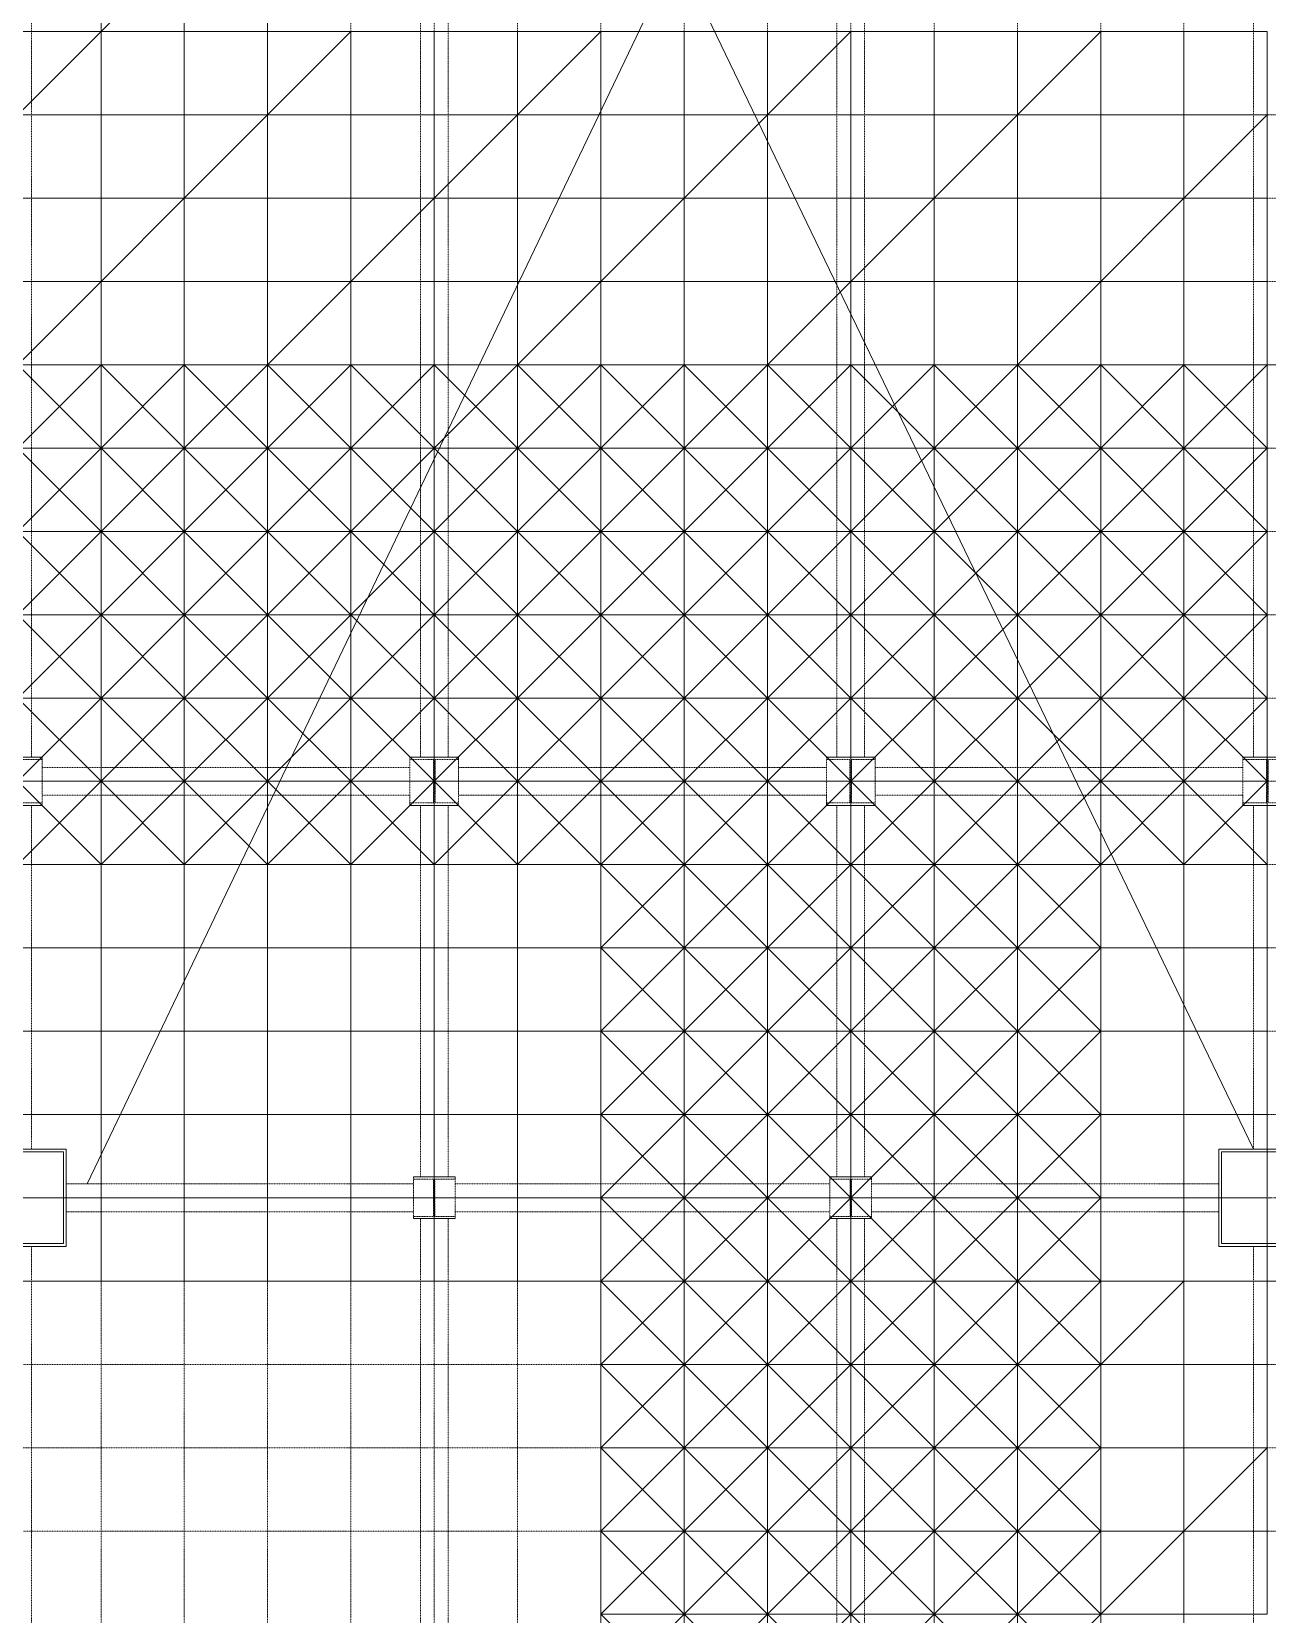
# Model space of a CAD drawing. Extents: x 73996 to 686888, y -9729 to 263202.
# Drawn here: x 400026 to 408926, y 196202 to 207602 of the extents above; entities that cross this region are included whole.
import ezdxf

# ---------------------------------------------------------------- set-up
doc = ezdxf.new("R2010")
doc.units = 0
doc.header["$LTSCALE"] = 20
doc.linetypes.add('Data Center Layout_L20$0$CENTER', pattern=[2, 1.25, -0.25, 0.25, -0.25])
doc.linetypes.add('Data Center Layout_L20$0$DOTK1', pattern=[0.1, 0.05, -0.05])
for name, color, linetype, lineweight in [('Data Center Layout_L20$0$$ALDG', 252, 'Data Center Layout_L20$0$DOTK1', 0), ('Data Center Layout_L20$0$$ALDG-P', 252, 'Continuous', 0), ('Data Center Layout_L20$0$$AREA-RC', 252, 'Continuous', 0), ('Data Center Layout_L20$0$$OOBIKI', 252, 'Data Center Layout_L20$0$DOTK1', 0), ('Data Center Layout_L20$0$ARC', 252, 'Continuous', 0), ('Data Center Layout_L20$0$H-SIN', 252, 'Data Center Layout_L20$0$CENTER', 9), ('Data Center Layout_L20$0$HOJO1', 252, 'Continuous', 0)]:
    doc.layers.add(name, color=color, linetype=linetype, lineweight=lineweight)

# ---------------------------------------------------------------- blocks, each defined once
blk = doc.blocks.new('Data Center Layout_L20$0$BLANK')
blk.add_lwpolyline([(0, 0), (600, 0), (600, 600), (0, 600)], close=True)
blk = doc.blocks.new('Data Center Layout_L20$0$AGV')
for p, q in [((0, 600), (600, 0)), ((600, 600), (0, 0))]:
    blk.add_line(p, q)
blk.add_lwpolyline([(0, 0), (600, 0), (600, 600), (0, 600)], close=True)
blk = doc.blocks.new('Data Center Layout_L20$0$45%-AL-G')
blk.add_line((600, 600), (0, 0))
blk.add_lwpolyline([(0, 0), (600, 0), (600, 600), (0, 600)], close=True)
blk = doc.blocks.new('Data Center Layout_L20$0$A$C80dc7663')
at = {"layer": 'Data Center Layout_L20$0$$ALDG'}
for p, q in [((442540.24, 183095.59), (442540.24, 148995.59)), ((443140.24, 183095.59), (443140.24, 148995.59)), ((443740.24, 183095.59), (443740.24, 148995.59)), ((444340.24, 183095.59), (444340.24, 148995.59)), ((444940.24, 183095.59), (444940.24, 148395.59)), ((445540.24, 183095.59), (445540.24, 148395.59)), ((446140.24, 183095.59), (446140.24, 148395.59)), ((446740.24, 183095.59), (446740.24, 148395.59)), ((447340.24, 183095.59), (447340.24, 148395.59)), ((447940.24, 183095.59), (447940.24, 148395.59)), ((448540.24, 183095.59), (448540.24, 148395.59)), ((449140.24, 183095.59), (449140.24, 148395.59)), ((449740.24, 183095.59), (449740.24, 148395.59)), ((450340.24, 183095.59), (450340.24, 148395.59)), ((531290.24, 173845.59), (334590.24, 173845.59)), ((334590.24, 173245.59), (531290.24, 173245.59)), ((334590.24, 172645.59), (531290.24, 172645.59)), ((334590.24, 172045.59), (531290.24, 172045.59)), ((531290.24, 171445.59), (334590.24, 171445.59)), ((334590.24, 170845.59), (531290.24, 170845.59)), ((531290.24, 170245.59), (334590.24, 170245.59)), ((334590.24, 169645.59), (531290.24, 169645.59)), ((531290.24, 169045.59), (334590.24, 169045.59)), ((334590.24, 168445.59), (531290.24, 168445.59)), ((531290.24, 167845.59), (334590.24, 167845.59)), ((334590.24, 167245.59), (531290.24, 167245.59)), ((531290.24, 166645.59), (334590.24, 166645.59)), ((442290.24, 166045.59), (450590.24, 166045.59)), ((334590.24, 165445.59), (531290.24, 165445.59)), ((531290.24, 164845.59), (334590.24, 164845.59)), ((334590.24, 164245.59), (531290.24, 164245.59)), ((531290.24, 163645.59), (334590.24, 163645.59))]:
    blk.add_line(p, q, dxfattribs=at)
at = {"layer": 'Data Center Layout_L20$0$$ALDG-P'}
blk.add_lwpolyline([(423940.24, 172045.59), (486940.24, 172045.59), (486940.24, 181045.59), (423940.24, 181045.59)], close=True, dxfattribs=at)
blk.add_lwpolyline([(469540.24, 160045.59), (456940.24, 160045.59), (456940.24, 148995.59), (455740.24, 148995.59), (455740.24, 148395.59), (449740.24, 148395.59), (449740.24, 165445.59), (451540.24, 165445.59), (451540.24, 166045.59), (459340.24, 166045.59), (459340.24, 165445.59), (460540.24, 165445.59), (460540.24, 166045.59), (468340.24, 166045.59), (468340.24, 165445.59), (469540.24, 165445.59)], dxfattribs=at)
at = {"layer": 'Data Center Layout_L20$0$$AREA-RC'}
blk.add_lwpolyline([(390940.24, 151045.59), (439540.24, 151045.59), (439540.24, 165445.59), (446140.24, 165445.59), (446140.24, 148345.59), (444890.24, 148345.59), (444890.24, 148945.59), (402990.24, 148945.59), (402990.24, 148395.59), (396590.24, 148395.59), (396590.24, 148345.59), (390890.24, 148345.59), (390890.24, 148995.59), (390940.24, 148995.59)], close=True, dxfattribs=at)
at = {"layer": 'Data Center Layout_L20$0$$OOBIKI'}
for p, q in [((442040.24, 169220.59), (442040.24, 179670.59)), ((444840.24, 169220.59), (444840.24, 179670.59)), ((445040.24, 169220.59), (445040.24, 179670.59)), ((447840.24, 169220.59), (447840.24, 179670.59)), ((448040.24, 169220.59), (448040.24, 179670.59)), ((450840.24, 169220.59), (450840.24, 179670.59)), ((442115.24, 169145.59), (444765.24, 169145.59)), ((445115.24, 169145.59), (447765.24, 169145.59)), ((448115.24, 169145.59), (450765.24, 169145.59)), ((442040.24, 166395.59), (442040.24, 168870.59)), ((442115.24, 168945.59), (444765.24, 168945.59)), ((444840.24, 166195.59), (444840.24, 168870.59)), ((445040.24, 166195.59), (445040.24, 168870.59)), ((445115.24, 168945.59), (447765.24, 168945.59)), ((447840.24, 166195.59), (447840.24, 168870.59)), ((448040.24, 166195.59), (448040.24, 168870.59)), ((448115.24, 168945.59), (450765.24, 168945.59)), ((450840.24, 166395.59), (450840.24, 168870.59)), ((442290.24, 166145.59), (444790.24, 166145.59)), ((445090.24, 166145.59), (447790.24, 166145.59)), ((448090.24, 166145.59), (450590.24, 166145.59)), ((442290.24, 165945.59), (444790.24, 165945.59)), ((444840.24, 160195.59), (444840.24, 165895.59)), ((445040.24, 160195.59), (445040.24, 165895.59)), ((445090.24, 165945.59), (447790.24, 165945.59)), ((447840.24, 160195.59), (447840.24, 165895.59)), ((448040.24, 160195.59), (448040.24, 165895.59)), ((448090.24, 165945.59), (450590.24, 165945.59)), ((442040.24, 160195.59), (442040.24, 165695.59)), ((450840.24, 160195.59), (450840.24, 165695.59))]:
    blk.add_line(p, q, dxfattribs=at)
at = {"layer": 'Data Center Layout_L20$0$$OOBIKI', "linetype": 'Data Center Layout_L20$0$DOTK1'}
for points in [[(441765.24, 169220.59), (442115.24, 169220.59), (442115.24, 169201.59), (441946.24, 169201.59), (441946.24, 168889.59), (442115.24, 168889.59), (442115.24, 168870.59), (441765.24, 168870.59), (441765.24, 168889.59), (441934.24, 168889.59), (441934.24, 169201.59), (441765.24, 169201.59)], [(444765.24, 169220.59), (445115.24, 169220.59), (445115.24, 169201.59), (444946.24, 169201.59), (444946.24, 168889.59), (445115.24, 168889.59), (445115.24, 168870.59), (444765.24, 168870.59), (444765.24, 168889.59), (444934.24, 168889.59), (444934.24, 169201.59), (444765.24, 169201.59)], [(447765.24, 169220.59), (448115.24, 169220.59), (448115.24, 169201.59), (447946.24, 169201.59), (447946.24, 168889.59), (448115.24, 168889.59), (448115.24, 168870.59), (447765.24, 168870.59), (447765.24, 168889.59), (447934.24, 168889.59), (447934.24, 169201.59), (447765.24, 169201.59)], [(450765.24, 169220.59), (451115.24, 169220.59), (451115.24, 169201.59), (450946.24, 169201.59), (450946.24, 168889.59), (451115.24, 168889.59), (451115.24, 168870.59), (450765.24, 168870.59), (450765.24, 168889.59), (450934.24, 168889.59), (450934.24, 169201.59), (450765.24, 169201.59)], [(444790.24, 166195.59), (445090.24, 166195.59), (445090.24, 166180.59), (444945.24, 166180.59), (444945.24, 165910.59), (445090.24, 165910.59), (445090.24, 165895.59), (444790.24, 165895.59), (444790.24, 165910.59), (444935.24, 165910.59), (444935.24, 166180.59), (444790.24, 166180.59)], [(447790.24, 166195.59), (448090.24, 166195.59), (448090.24, 166180.59), (447945.24, 166180.59), (447945.24, 165910.59), (448090.24, 165910.59), (448090.24, 165895.59), (447790.24, 165895.59), (447790.24, 165910.59), (447935.24, 165910.59), (447935.24, 166180.59), (447790.24, 166180.59)]]:
    blk.add_lwpolyline(points, close=True, dxfattribs=at)
at = {"layer": 'Data Center Layout_L20$0$$OOBIKI'}
for points in [[(441765.24, 168870.59), (442115.24, 168870.59), (442115.24, 169220.59), (441765.24, 169220.59)], [(444765.24, 168870.59), (445115.24, 168870.59), (445115.24, 169220.59), (444765.24, 169220.59)], [(447765.24, 168870.59), (448115.24, 168870.59), (448115.24, 169220.59), (447765.24, 169220.59)], [(450765.24, 168870.59), (451115.24, 168870.59), (451115.24, 169220.59), (450765.24, 169220.59)], [(444790.24, 165895.59), (445090.24, 165895.59), (445090.24, 166195.59), (444790.24, 166195.59)], [(447790.24, 165895.59), (448090.24, 165895.59), (448090.24, 166195.59), (447790.24, 166195.59)]]:
    blk.add_lwpolyline(points, close=True, dxfattribs=at)
at = {"layer": 'Data Center Layout_L20$0$ARC'}
for points in [[(441590.24, 165695.59), (441590.24, 166395.59), (442290.24, 166395.59), (442290.24, 165695.59)], [(441610.24, 165715.59), (441610.24, 166375.59), (442270.24, 166375.59), (442270.24, 165715.59)], [(450590.24, 165695.59), (450590.24, 166395.59), (451290.24, 166395.59), (451290.24, 165695.59)], [(450610.24, 165715.59), (450610.24, 166375.59), (451270.24, 166375.59), (451270.24, 165715.59)]]:
    blk.add_lwpolyline(points, close=True, dxfattribs=at)
at = {"layer": 'Data Center Layout_L20$0$H-SIN'}
for p, q in [((294307.41, 172045.59), (588940.24, 172045.59)), ((294307.41, 166045.59), (588940.24, 166045.59))]:
    blk.add_line(p, q, dxfattribs=at)
at = {"layer": 'Data Center Layout_L20$0$HOJO1'}
for p, q in [((442440.24, 183820.59), (450840.24, 166395.59)), ((442440.24, 166145.59), (450840.24, 183695.59))]:
    blk.add_line(p, q, dxfattribs=at)
at = {"layer": 'Data Center Layout_L20$0$$ALDG-P'}
for name, p in [('Data Center Layout_L20$0$BLANK', (441940.24, 174445.59)), ('Data Center Layout_L20$0$45%-AL-G', (442540.24, 174445.59)), ('Data Center Layout_L20$0$BLANK', (443140.24, 174445.59)), ('Data Center Layout_L20$0$45%-AL-G', (441940.24, 173845.59)), ('Data Center Layout_L20$0$BLANK', (442540.24, 173845.59)), ('Data Center Layout_L20$0$BLANK', (443140.24, 173845.59)), ('Data Center Layout_L20$0$45%-AL-G', (443740.24, 173845.59)), ('Data Center Layout_L20$0$BLANK', (444340.24, 173845.59)), ('Data Center Layout_L20$0$BLANK', (444940.24, 173845.59)), ('Data Center Layout_L20$0$45%-AL-G', (445540.24, 173845.59)), ('Data Center Layout_L20$0$BLANK', (446140.24, 173845.59)), ('Data Center Layout_L20$0$BLANK', (446740.24, 173845.59)), ('Data Center Layout_L20$0$45%-AL-G', (447340.24, 173845.59)), ('Data Center Layout_L20$0$BLANK', (447940.24, 173845.59)), ('Data Center Layout_L20$0$BLANK', (448540.24, 173845.59)), ('Data Center Layout_L20$0$45%-AL-G', (449140.24, 173845.59)), ('Data Center Layout_L20$0$BLANK', (449740.24, 173845.59)), ('Data Center Layout_L20$0$BLANK', (450340.24, 173845.59)), ('Data Center Layout_L20$0$BLANK', (441940.24, 173245.59)), ('Data Center Layout_L20$0$BLANK', (442540.24, 173245.59)), ('Data Center Layout_L20$0$45%-AL-G', (443140.24, 173245.59)), ('Data Center Layout_L20$0$BLANK', (443740.24, 173245.59)), ('Data Center Layout_L20$0$BLANK', (444340.24, 173245.59)), ('Data Center Layout_L20$0$45%-AL-G', (444940.24, 173245.59)), ('Data Center Layout_L20$0$BLANK', (445540.24, 173245.59)), ('Data Center Layout_L20$0$BLANK', (446140.24, 173245.59)), ('Data Center Layout_L20$0$45%-AL-G', (446740.24, 173245.59)), ('Data Center Layout_L20$0$BLANK', (447340.24, 173245.59)), ('Data Center Layout_L20$0$BLANK', (447940.24, 173245.59)), ('Data Center Layout_L20$0$45%-AL-G', (448540.24, 173245.59)), ('Data Center Layout_L20$0$BLANK', (449140.24, 173245.59)), ('Data Center Layout_L20$0$BLANK', (449740.24, 173245.59)), ('Data Center Layout_L20$0$45%-AL-G', (450340.24, 173245.59)), ('Data Center Layout_L20$0$BLANK', (441940.24, 172645.59)), ('Data Center Layout_L20$0$45%-AL-G', (442540.24, 172645.59)), ('Data Center Layout_L20$0$BLANK', (443140.24, 172645.59)), ('Data Center Layout_L20$0$BLANK', (443740.24, 172645.59)), ('Data Center Layout_L20$0$45%-AL-G', (444340.24, 172645.59)), ('Data Center Layout_L20$0$BLANK', (444940.24, 172645.59)), ('Data Center Layout_L20$0$BLANK', (445540.24, 172645.59)), ('Data Center Layout_L20$0$45%-AL-G', (446140.24, 172645.59)), ('Data Center Layout_L20$0$BLANK', (446740.24, 172645.59)), ('Data Center Layout_L20$0$BLANK', (447340.24, 172645.59)), ('Data Center Layout_L20$0$45%-AL-G', (447940.24, 172645.59)), ('Data Center Layout_L20$0$BLANK', (448540.24, 172645.59)), ('Data Center Layout_L20$0$BLANK', (449140.24, 172645.59)), ('Data Center Layout_L20$0$45%-AL-G', (449740.24, 172645.59)), ('Data Center Layout_L20$0$BLANK', (450340.24, 172645.59)), ('Data Center Layout_L20$0$45%-AL-G', (441940.24, 172045.59)), ('Data Center Layout_L20$0$BLANK', (442540.24, 172045.59)), ('Data Center Layout_L20$0$BLANK', (443140.24, 172045.59)), ('Data Center Layout_L20$0$45%-AL-G', (443740.24, 172045.59)), ('Data Center Layout_L20$0$BLANK', (444340.24, 172045.59)), ('Data Center Layout_L20$0$BLANK', (444940.24, 172045.59)), ('Data Center Layout_L20$0$45%-AL-G', (445540.24, 172045.59)), ('Data Center Layout_L20$0$BLANK', (446140.24, 172045.59)), ('Data Center Layout_L20$0$BLANK', (446740.24, 172045.59)), ('Data Center Layout_L20$0$45%-AL-G', (447340.24, 172045.59)), ('Data Center Layout_L20$0$BLANK', (447940.24, 172045.59)), ('Data Center Layout_L20$0$BLANK', (448540.24, 172045.59)), ('Data Center Layout_L20$0$45%-AL-G', (449140.24, 172045.59)), ('Data Center Layout_L20$0$BLANK', (449740.24, 172045.59)), ('Data Center Layout_L20$0$BLANK', (450340.24, 172045.59)), ('Data Center Layout_L20$0$AGV', (441940.24, 171445.59)), ('Data Center Layout_L20$0$AGV', (442540.24, 171445.59)), ('Data Center Layout_L20$0$AGV', (443140.24, 171445.59)), ('Data Center Layout_L20$0$AGV', (443740.24, 171445.59)), ('Data Center Layout_L20$0$AGV', (444340.24, 171445.59)), ('Data Center Layout_L20$0$AGV', (444940.24, 171445.59)), ('Data Center Layout_L20$0$AGV', (445540.24, 171445.59)), ('Data Center Layout_L20$0$AGV', (446140.24, 171445.59)), ('Data Center Layout_L20$0$AGV', (446740.24, 171445.59)), ('Data Center Layout_L20$0$AGV', (447340.24, 171445.59)), ('Data Center Layout_L20$0$AGV', (447940.24, 171445.59)), ('Data Center Layout_L20$0$AGV', (448540.24, 171445.59)), ('Data Center Layout_L20$0$AGV', (449140.24, 171445.59)), ('Data Center Layout_L20$0$AGV', (449740.24, 171445.59)), ('Data Center Layout_L20$0$AGV', (450340.24, 171445.59)), ('Data Center Layout_L20$0$AGV', (441940.24, 170845.59)), ('Data Center Layout_L20$0$AGV', (442540.24, 170845.59)), ('Data Center Layout_L20$0$AGV', (443140.24, 170845.59)), ('Data Center Layout_L20$0$AGV', (443740.24, 170845.59)), ('Data Center Layout_L20$0$AGV', (444340.24, 170845.59)), ('Data Center Layout_L20$0$AGV', (444940.24, 170845.59)), ('Data Center Layout_L20$0$AGV', (445540.24, 170845.59)), ('Data Center Layout_L20$0$AGV', (446140.24, 170845.59)), ('Data Center Layout_L20$0$AGV', (446740.24, 170845.59)), ('Data Center Layout_L20$0$AGV', (447340.24, 170845.59)), ('Data Center Layout_L20$0$AGV', (447940.24, 170845.59)), ('Data Center Layout_L20$0$AGV', (448540.24, 170845.59)), ('Data Center Layout_L20$0$AGV', (449140.24, 170845.59)), ('Data Center Layout_L20$0$AGV', (449740.24, 170845.59)), ('Data Center Layout_L20$0$AGV', (450340.24, 170845.59)), ('Data Center Layout_L20$0$AGV', (441940.24, 170245.59)), ('Data Center Layout_L20$0$AGV', (442540.24, 170245.59)), ('Data Center Layout_L20$0$AGV', (443140.24, 170245.59)), ('Data Center Layout_L20$0$AGV', (443740.24, 170245.59)), ('Data Center Layout_L20$0$AGV', (444340.24, 170245.59)), ('Data Center Layout_L20$0$AGV', (444940.24, 170245.59)), ('Data Center Layout_L20$0$AGV', (445540.24, 170245.59)), ('Data Center Layout_L20$0$AGV', (446140.24, 170245.59)), ('Data Center Layout_L20$0$AGV', (446740.24, 170245.59)), ('Data Center Layout_L20$0$AGV', (447340.24, 170245.59)), ('Data Center Layout_L20$0$AGV', (447940.24, 170245.59)), ('Data Center Layout_L20$0$AGV', (448540.24, 170245.59)), ('Data Center Layout_L20$0$AGV', (449140.24, 170245.59)), ('Data Center Layout_L20$0$AGV', (449740.24, 170245.59)), ('Data Center Layout_L20$0$AGV', (450340.24, 170245.59)), ('Data Center Layout_L20$0$AGV', (441940.24, 169645.59)), ('Data Center Layout_L20$0$AGV', (442540.24, 169645.59)), ('Data Center Layout_L20$0$AGV', (443140.24, 169645.59)), ('Data Center Layout_L20$0$AGV', (443740.24, 169645.59)), ('Data Center Layout_L20$0$AGV', (444340.24, 169645.59)), ('Data Center Layout_L20$0$AGV', (444940.24, 169645.59)), ('Data Center Layout_L20$0$AGV', (445540.24, 169645.59)), ('Data Center Layout_L20$0$AGV', (446140.24, 169645.59)), ('Data Center Layout_L20$0$AGV', (446740.24, 169645.59)), ('Data Center Layout_L20$0$AGV', (447340.24, 169645.59)), ('Data Center Layout_L20$0$AGV', (447940.24, 169645.59)), ('Data Center Layout_L20$0$AGV', (448540.24, 169645.59)), ('Data Center Layout_L20$0$AGV', (449140.24, 169645.59)), ('Data Center Layout_L20$0$AGV', (449740.24, 169645.59)), ('Data Center Layout_L20$0$AGV', (450340.24, 169645.59)), ('Data Center Layout_L20$0$AGV', (441940.24, 169045.59)), ('Data Center Layout_L20$0$AGV', (442540.24, 169045.59)), ('Data Center Layout_L20$0$AGV', (443140.24, 169045.59)), ('Data Center Layout_L20$0$AGV', (443740.24, 169045.59)), ('Data Center Layout_L20$0$AGV', (444340.24, 169045.59)), ('Data Center Layout_L20$0$AGV', (444940.24, 169045.59)), ('Data Center Layout_L20$0$AGV', (445540.24, 169045.59)), ('Data Center Layout_L20$0$AGV', (446140.24, 169045.59)), ('Data Center Layout_L20$0$AGV', (446740.24, 169045.59)), ('Data Center Layout_L20$0$AGV', (447340.24, 169045.59)), ('Data Center Layout_L20$0$AGV', (447940.24, 169045.59)), ('Data Center Layout_L20$0$AGV', (448540.24, 169045.59)), ('Data Center Layout_L20$0$AGV', (449140.24, 169045.59)), ('Data Center Layout_L20$0$AGV', (449740.24, 169045.59)), ('Data Center Layout_L20$0$AGV', (450340.24, 169045.59)), ('Data Center Layout_L20$0$AGV', (441940.24, 168445.59)), ('Data Center Layout_L20$0$AGV', (442540.24, 168445.59)), ('Data Center Layout_L20$0$AGV', (443140.24, 168445.59)), ('Data Center Layout_L20$0$AGV', (443740.24, 168445.59)), ('Data Center Layout_L20$0$AGV', (444340.24, 168445.59)), ('Data Center Layout_L20$0$AGV', (444940.24, 168445.59)), ('Data Center Layout_L20$0$AGV', (445540.24, 168445.59)), ('Data Center Layout_L20$0$AGV', (446140.24, 168445.59)), ('Data Center Layout_L20$0$AGV', (446740.24, 168445.59)), ('Data Center Layout_L20$0$AGV', (447340.24, 168445.59)), ('Data Center Layout_L20$0$AGV', (447940.24, 168445.59)), ('Data Center Layout_L20$0$AGV', (448540.24, 168445.59)), ('Data Center Layout_L20$0$AGV', (449140.24, 168445.59)), ('Data Center Layout_L20$0$AGV', (449740.24, 168445.59)), ('Data Center Layout_L20$0$AGV', (450340.24, 168445.59)), ('Data Center Layout_L20$0$BLANK', (441940.24, 167845.59)), ('Data Center Layout_L20$0$BLANK', (442540.24, 167845.59)), ('Data Center Layout_L20$0$BLANK', (443140.24, 167845.59)), ('Data Center Layout_L20$0$BLANK', (443740.24, 167845.59)), ('Data Center Layout_L20$0$BLANK', (444340.24, 167845.59)), ('Data Center Layout_L20$0$BLANK', (444940.24, 167845.59)), ('Data Center Layout_L20$0$BLANK', (445540.24, 167845.59)), ('Data Center Layout_L20$0$AGV', (446140.24, 167845.59)), ('Data Center Layout_L20$0$AGV', (446740.24, 167845.59)), ('Data Center Layout_L20$0$AGV', (447340.24, 167845.59)), ('Data Center Layout_L20$0$AGV', (447940.24, 167845.59)), ('Data Center Layout_L20$0$AGV', (448540.24, 167845.59)), ('Data Center Layout_L20$0$AGV', (449140.24, 167845.59)), ('Data Center Layout_L20$0$BLANK', (449740.24, 167845.59)), ('Data Center Layout_L20$0$BLANK', (450340.24, 167845.59)), ('Data Center Layout_L20$0$BLANK', (441940.24, 167245.59)), ('Data Center Layout_L20$0$BLANK', (442540.24, 167245.59)), ('Data Center Layout_L20$0$BLANK', (443140.24, 167245.59)), ('Data Center Layout_L20$0$BLANK', (443740.24, 167245.59)), ('Data Center Layout_L20$0$BLANK', (444340.24, 167245.59)), ('Data Center Layout_L20$0$BLANK', (444940.24, 167245.59)), ('Data Center Layout_L20$0$BLANK', (445540.24, 167245.59)), ('Data Center Layout_L20$0$AGV', (446140.24, 167245.59)), ('Data Center Layout_L20$0$AGV', (446740.24, 167245.59)), ('Data Center Layout_L20$0$AGV', (447340.24, 167245.59)), ('Data Center Layout_L20$0$AGV', (447940.24, 167245.59)), ('Data Center Layout_L20$0$AGV', (448540.24, 167245.59)), ('Data Center Layout_L20$0$AGV', (449140.24, 167245.59)), ('Data Center Layout_L20$0$BLANK', (449740.24, 167245.59)), ('Data Center Layout_L20$0$BLANK', (450340.24, 167245.59)), ('Data Center Layout_L20$0$BLANK', (441940.24, 166645.59)), ('Data Center Layout_L20$0$BLANK', (442540.24, 166645.59)), ('Data Center Layout_L20$0$BLANK', (443140.24, 166645.59)), ('Data Center Layout_L20$0$BLANK', (443740.24, 166645.59)), ('Data Center Layout_L20$0$BLANK', (444340.24, 166645.59)), ('Data Center Layout_L20$0$BLANK', (444940.24, 166645.59)), ('Data Center Layout_L20$0$BLANK', (445540.24, 166645.59)), ('Data Center Layout_L20$0$AGV', (446140.24, 166645.59)), ('Data Center Layout_L20$0$AGV', (446740.24, 166645.59)), ('Data Center Layout_L20$0$AGV', (447340.24, 166645.59)), ('Data Center Layout_L20$0$AGV', (447940.24, 166645.59)), ('Data Center Layout_L20$0$AGV', (448540.24, 166645.59)), ('Data Center Layout_L20$0$AGV', (449140.24, 166645.59)), ('Data Center Layout_L20$0$BLANK', (449740.24, 166645.59)), ('Data Center Layout_L20$0$BLANK', (450340.24, 166645.59)), ('Data Center Layout_L20$0$BLANK', (441940.24, 166045.59)), ('Data Center Layout_L20$0$BLANK', (442540.24, 166045.59)), ('Data Center Layout_L20$0$BLANK', (443140.24, 166045.59)), ('Data Center Layout_L20$0$BLANK', (443740.24, 166045.59)), ('Data Center Layout_L20$0$BLANK', (444340.24, 166045.59)), ('Data Center Layout_L20$0$BLANK', (444940.24, 166045.59)), ('Data Center Layout_L20$0$BLANK', (445540.24, 166045.59)), ('Data Center Layout_L20$0$AGV', (446140.24, 166045.59)), ('Data Center Layout_L20$0$AGV', (446740.24, 166045.59)), ('Data Center Layout_L20$0$AGV', (447340.24, 166045.59)), ('Data Center Layout_L20$0$AGV', (447940.24, 166045.59)), ('Data Center Layout_L20$0$AGV', (448540.24, 166045.59)), ('Data Center Layout_L20$0$AGV', (449140.24, 166045.59)), ('Data Center Layout_L20$0$BLANK', (449740.24, 166045.59)), ('Data Center Layout_L20$0$BLANK', (450340.24, 166045.59)), ('Data Center Layout_L20$0$BLANK', (441940.24, 165445.59)), ('Data Center Layout_L20$0$BLANK', (442540.24, 165445.59)), ('Data Center Layout_L20$0$BLANK', (443140.24, 165445.59)), ('Data Center Layout_L20$0$BLANK', (443740.24, 165445.59)), ('Data Center Layout_L20$0$BLANK', (444340.24, 165445.59)), ('Data Center Layout_L20$0$BLANK', (444940.24, 165445.59)), ('Data Center Layout_L20$0$BLANK', (445540.24, 165445.59)), ('Data Center Layout_L20$0$AGV', (446140.24, 165445.59)), ('Data Center Layout_L20$0$AGV', (446740.24, 165445.59)), ('Data Center Layout_L20$0$AGV', (447340.24, 165445.59)), ('Data Center Layout_L20$0$AGV', (447940.24, 165445.59)), ('Data Center Layout_L20$0$AGV', (448540.24, 165445.59)), ('Data Center Layout_L20$0$AGV', (449140.24, 165445.59)), ('Data Center Layout_L20$0$BLANK', (449740.24, 165445.59)), ('Data Center Layout_L20$0$BLANK', (450340.24, 165445.59)), ('Data Center Layout_L20$0$AGV', (446140.24, 164845.59)), ('Data Center Layout_L20$0$AGV', (446740.24, 164845.59)), ('Data Center Layout_L20$0$AGV', (447340.24, 164845.59)), ('Data Center Layout_L20$0$AGV', (447940.24, 164845.59)), ('Data Center Layout_L20$0$AGV', (448540.24, 164845.59)), ('Data Center Layout_L20$0$AGV', (449140.24, 164845.59)), ('Data Center Layout_L20$0$45%-AL-G', (449740.24, 164845.59)), ('Data Center Layout_L20$0$BLANK', (450340.24, 164845.59)), ('Data Center Layout_L20$0$AGV', (446140.24, 164245.59)), ('Data Center Layout_L20$0$AGV', (446740.24, 164245.59)), ('Data Center Layout_L20$0$AGV', (447340.24, 164245.59)), ('Data Center Layout_L20$0$AGV', (447940.24, 164245.59)), ('Data Center Layout_L20$0$AGV', (448540.24, 164245.59)), ('Data Center Layout_L20$0$AGV', (449140.24, 164245.59)), ('Data Center Layout_L20$0$BLANK', (449740.24, 164245.59)), ('Data Center Layout_L20$0$BLANK', (450340.24, 164245.59)), ('Data Center Layout_L20$0$AGV', (446140.24, 163645.59)), ('Data Center Layout_L20$0$AGV', (446740.24, 163645.59)), ('Data Center Layout_L20$0$AGV', (447340.24, 163645.59)), ('Data Center Layout_L20$0$AGV', (447940.24, 163645.59)), ('Data Center Layout_L20$0$AGV', (448540.24, 163645.59)), ('Data Center Layout_L20$0$AGV', (449140.24, 163645.59)), ('Data Center Layout_L20$0$BLANK', (449740.24, 163645.59)), ('Data Center Layout_L20$0$45%-AL-G', (450340.24, 163645.59)), ('Data Center Layout_L20$0$AGV', (446140.24, 163045.59)), ('Data Center Layout_L20$0$AGV', (446740.24, 163045.59)), ('Data Center Layout_L20$0$AGV', (447340.24, 163045.59)), ('Data Center Layout_L20$0$AGV', (447940.24, 163045.59)), ('Data Center Layout_L20$0$AGV', (448540.24, 163045.59)), ('Data Center Layout_L20$0$AGV', (449140.24, 163045.59)), ('Data Center Layout_L20$0$45%-AL-G', (449740.24, 163045.59)), ('Data Center Layout_L20$0$BLANK', (450340.24, 163045.59)), ('Data Center Layout_L20$0$AGV', (446140.24, 162445.59)), ('Data Center Layout_L20$0$AGV', (446740.24, 162445.59)), ('Data Center Layout_L20$0$AGV', (447340.24, 162445.59)), ('Data Center Layout_L20$0$AGV', (447940.24, 162445.59)), ('Data Center Layout_L20$0$AGV', (448540.24, 162445.59)), ('Data Center Layout_L20$0$AGV', (449140.24, 162445.59)), ('Data Center Layout_L20$0$BLANK', (449740.24, 162445.59))]:
    blk.add_blockref(name, p, dxfattribs=at)
blk = doc.blocks.new('Data Center Layout_L20')
blk.add_blockref('Data Center Layout_L20$0$A$C80dc7663', (-42015, 33157))

msp = doc.modelspace()

# ---------------------------------------------------------------- block references
msp.add_blockref('Data Center Layout_L20', (0, 0))

doc.saveas('drawing.dxf')
